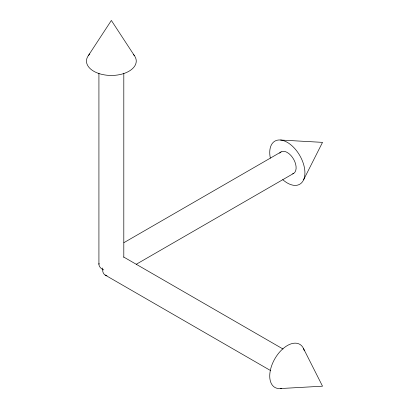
<?xml version="1.0" encoding="UTF-8"?>
<svg xmlns="http://www.w3.org/2000/svg" width="409" height="409" viewBox="0 0 409 409"><rect width="100%" height="100%" fill="white"/><g stroke="black" fill="none" stroke-linecap="round" stroke-linejoin="round"><path stroke-width="0.61" d="M303.585 179.848L322.522 142.368L280.594 140.026M88.37 55.588L111.36 20.45L134.351 55.588M123.953 242.639L281.111 151.908M136.396 264.194L293.55 173.462M280.594 388.535L322.522 386.193L303.585 348.713M123.671 257.016L283.038 349.025M105.139 275.058L270.594 370.58M123.804 73.226L123.804 257.251M98.922 73.226L98.922 264.28M103.789 269.981A12.444 7.183 0 0 1 99.024 263.34M106.964 275.62A12.444 7.183 -60 0 1 102.639 267.987M133.308 54.315A24.888 14.366 0 0 1 110.957 75.455A24.888 14.366 0 0 1 89.811 53.906M281.673 388.381A24.888 14.366 -60 0 1 275.303 357.987A24.888 14.366 -60 0 1 304.327 350.799M279.71 153.206A12.444 7.183 60 0 1 281.975 151.534L282.931 151.345A12.444 7.183 60 0 1 286.182 151.949L287.328 152.526A12.444 7.183 60 0 1 295.661 164.229A12.444 7.183 60 0 1 292.686 173.835M270.334 158.13A24.888 14.366 60 0 1 285.794 141.56A24.888 14.366 60 0 1 304.858 174.577A24.888 14.366 60 0 1 282.777 179.684"/></g></svg>
